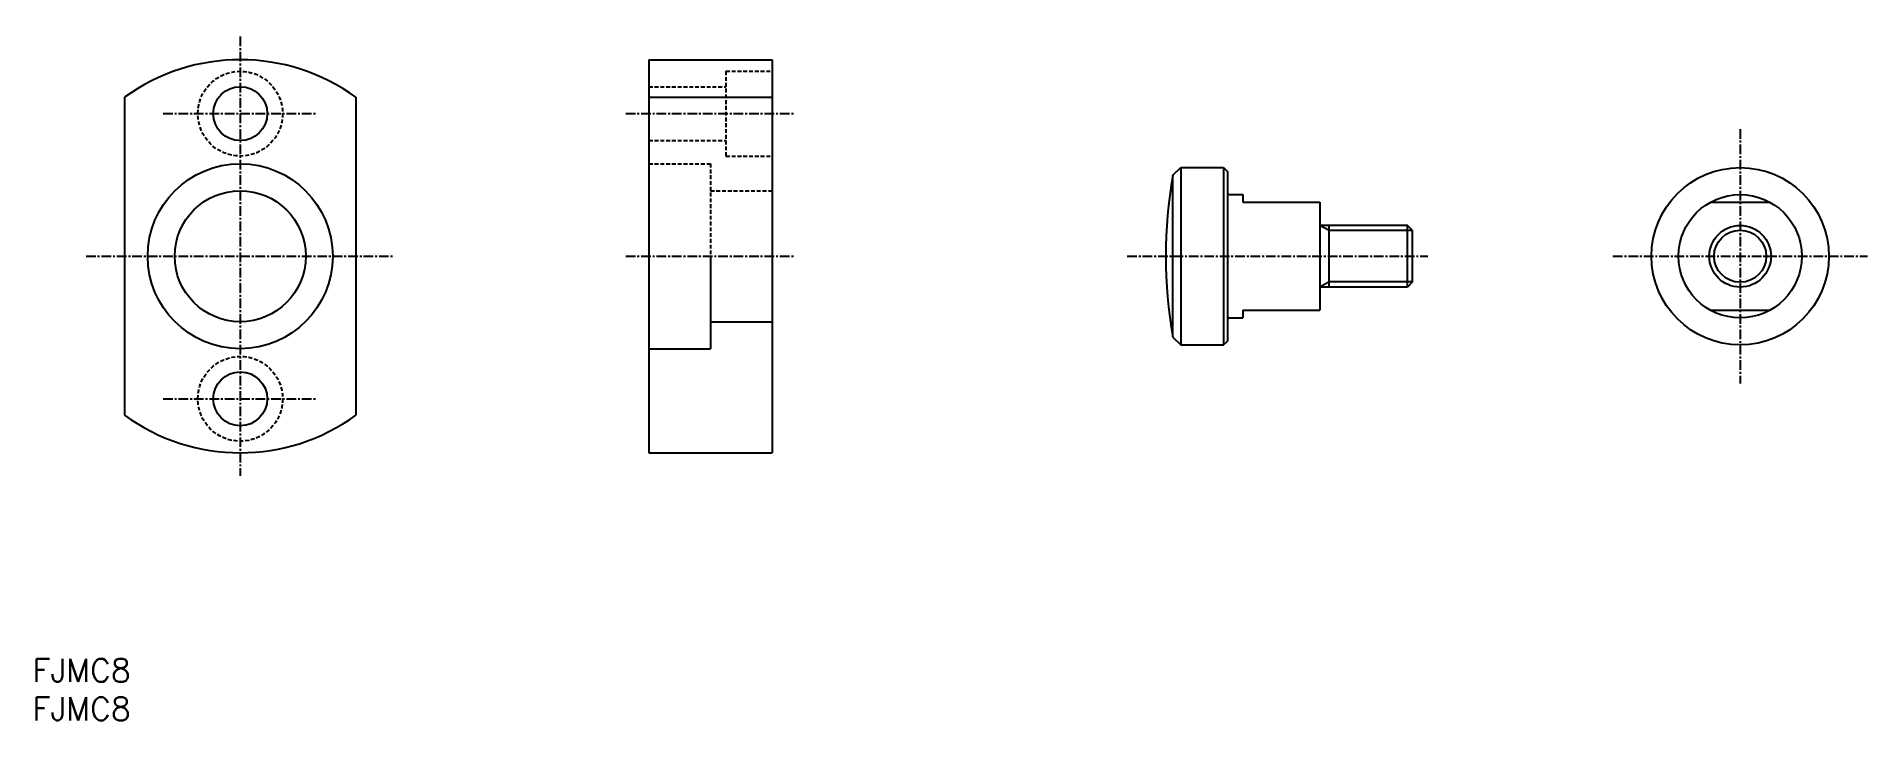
# Model space of a CAD drawing. Extents: x 37 to 274, y 45 to 134.
import ezdxf
from ezdxf.enums import TextEntityAlignment as Align

# ---------------------------------------------------------------- set-up
doc = ezdxf.new("R2010")
doc.units = 0
doc.linetypes.add('CENTER', pattern=[2, 1.25, -0.25, 0.25, -0.25])
doc.linetypes.add('DASHED', pattern=[0.75, 0.5, -0.25])
doc.layers.get('0').update_dxf_attribs({"linetype": 'CONTINUOUS'})
doc.layers.add('CENTER', color=1, linetype='CENTER')
doc.styles.get("Standard").update_dxf_attribs({"font": 'txt.shx', "bigfont": 'extfont.shx'})

msp = doc.modelspace()

# ---------------------------------------------------------------- linework, layer by layer
at = {"color": 7, "linetype": 'CONTINUOUS'}
for p, q in [((116.23, 131.07), (132.23, 131.07)), ((116.23, 131.07), (116.23, 80.07)), ((132.23, 131.07), (132.23, 80.07)), ((48.23, 126.19), (48.23, 84.95)), ((78.23, 126.19), (78.23, 84.95)), ((116.23, 126.19), (132.23, 126.19)), ((116.23, 118.32), (116.23, 118.32)), ((184.21, 116.07), (185.21, 117.07)), ((185.21, 117.07), (185.21, 94.07)), ((185.21, 117.07), (190.78, 117.07)), ((190.78, 117.07), (190.78, 94.07)), ((190.78, 117.07), (191.28, 116.57)), ((191.28, 116.57), (191.28, 94.57)), ((184.21, 95.07), (184.21, 116.07)), ((191.48, 113.57), (193.28, 113.57)), ((193.28, 113.57), (193.28, 112.57)), ((193.28, 112.57), (203.28, 112.57)), ((203.28, 112.57), (203.28, 98.57)), ((253.91, 112.57), (261.65, 112.57)), ((214.61, 109.57), (203.28, 109.57)), ((204.45, 101.57), (204.45, 109.57)), ((215.28, 108.89), (214.61, 109.57)), ((214.61, 101.57), (214.61, 109.57)), ((215.28, 102.24), (215.28, 108.89)), ((116.23, 105.57), (116.23, 105.57)), ((124.23, 105.57), (124.23, 93.57)), ((215.28, 102.24), (214.61, 101.57)), ((214.61, 101.57), (203.28, 101.57)), ((191.48, 97.57), (193.28, 97.57)), ((193.28, 98.57), (193.28, 97.57)), ((193.28, 98.57), (203.28, 98.57)), ((253.91, 98.57), (261.65, 98.57)), ((124.23, 97.07), (132.23, 97.07)), ((184.21, 95.07), (185.21, 94.07)), ((116.23, 93.57), (124.23, 93.57)), ((185.21, 94.07), (190.78, 94.07)), ((190.78, 94.07), (191.28, 94.57)), ((116.23, 80.07), (132.23, 80.07))]:
    msp.add_line(p, q, dxfattribs=at)
at = {"color": 3, "linetype": 'DASHED'}
for p, q in [((126.23, 129.57), (126.23, 118.57)), ((126.23, 129.57), (132.23, 129.57)), ((116.23, 127.57), (126.23, 127.57)), ((116.23, 120.57), (126.23, 120.57)), ((116.23, 117.57), (124.23, 117.57)), ((124.23, 117.57), (124.23, 105.57)), ((126.23, 118.57), (132.23, 118.57)), ((124.23, 114.07), (132.23, 114.07))]:
    msp.add_line(p, q, dxfattribs=at)
at = {"color": 3, "linetype": 'CONTINUOUS'}
for p, q in [((204.45, 108.89), (203.28, 109.57)), ((215.28, 108.89), (204.45, 108.89)), ((204.45, 102.24), (203.28, 101.57)), ((215.28, 102.24), (204.45, 102.24))]:
    msp.add_line(p, q, dxfattribs=at)
at = {"color": 3, "linetype": 'DASHED'}
for centre in [(63.23, 124.07), (63.23, 87.07)]:
    msp.add_circle(centre, 5.5, dxfattribs=at)
at = {"color": 7, "linetype": 'CONTINUOUS'}
for centre, radius in [((63.23, 124.07), 3.5), ((63.23, 105.57), 12), ((257.78, 105.57), 11.5), ((63.23, 105.57), 8.5), ((257.78, 105.57), 8), ((257.78, 105.57), 4), ((63.23, 87.07), 3.5)]:
    msp.add_circle(centre, radius, dxfattribs=at)
at = {"color": 3, "linetype": 'CONTINUOUS'}
msp.add_circle((257.78, 105.57), 3.38, dxfattribs=at)
at = {"color": 7, "linetype": 'CONTINUOUS'}
for centre, radius, start, end in [((63.23, 105.57), 25.5, 53.9681, 126.0319), ((243.28, 105.57), 60, 169.9213, 190.0787), ((191.48, 113.77), 0.2, 180, 270), ((191.48, 97.37), 0.2, 90, 180), ((63.23, 105.57), 25.5, 233.9681, 306.0319)]:
    msp.add_arc(centre, radius, start, end, dxfattribs=at)
at = {"layer": 'CENTER', "color": 1, "linetype": 'CENTER'}
for p, q in [((63.23, 134.07), (63.23, 77.07)), ((53.23, 124.07), (73.23, 124.07)), ((113.23, 124.07), (135.23, 124.07)), ((257.78, 122.07), (257.78, 89.07)), ((43.23, 105.57), (83.23, 105.57)), ((113.23, 105.57), (135.23, 105.57)), ((178.28, 105.57), (217.28, 105.57)), ((241.28, 105.57), (274.28, 105.57)), ((53.23, 87.07), (73.23, 87.07))]:
    msp.add_line(p, q, dxfattribs=at)

# ---------------------------------------------------------------- texts
at = {"color": 7, "linetype": 'CONTINUOUS'}
for p in [(36.3, 51.85), (36.3, 46.85)]:
    msp.add_text('FJMC8', height=3, dxfattribs=at).set_placement(p, align=Align.MIDDLE_LEFT)

doc.saveas('drawing.dxf')
